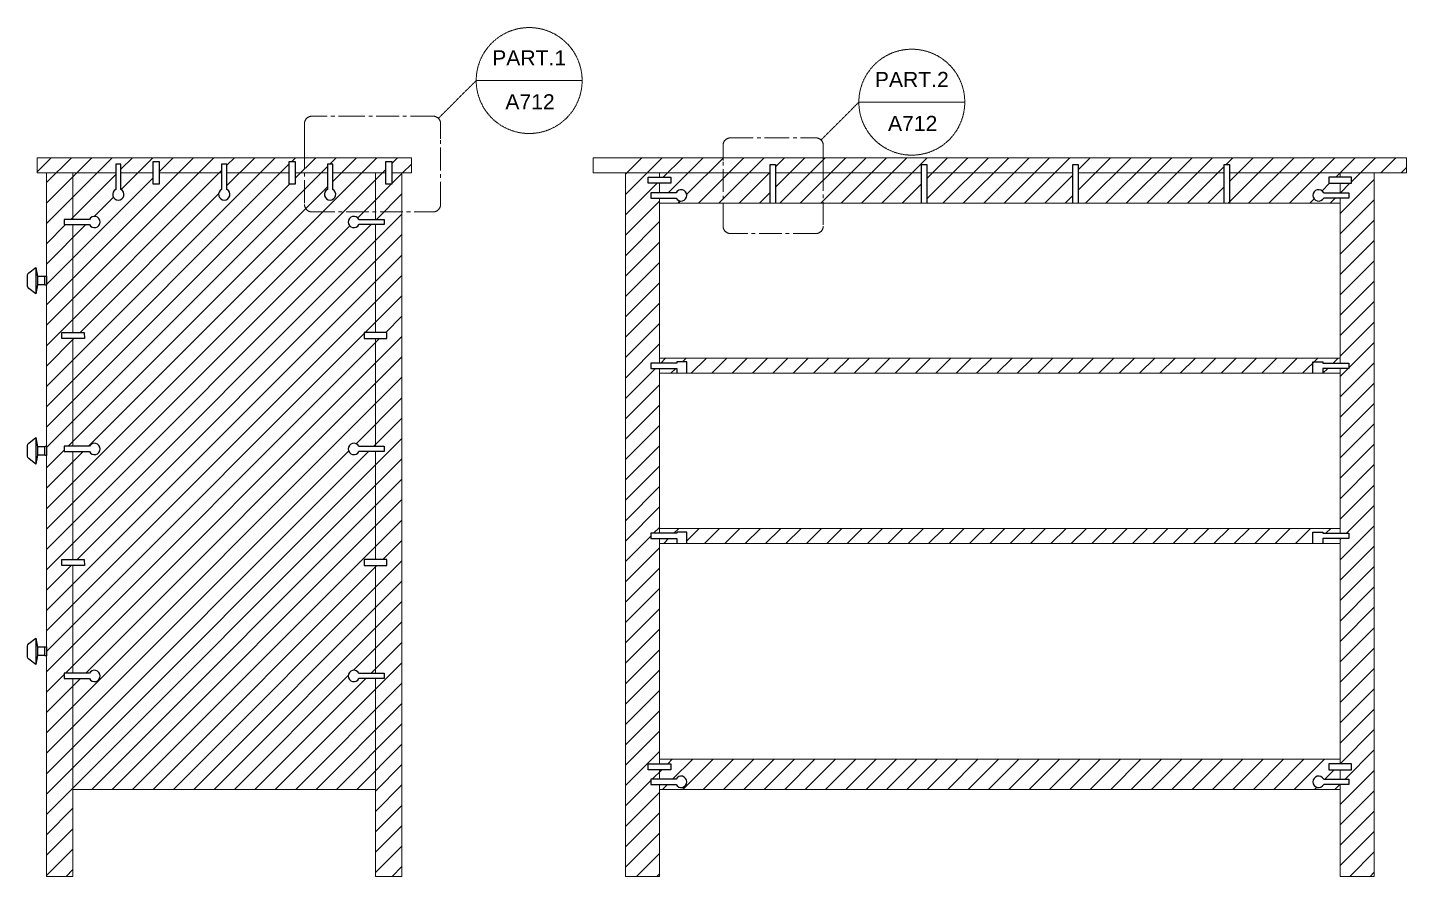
# Model space of a CAD drawing. Header units: centimetres. Extents: x -50281 to 6780, y -2639 to 7911.
# Drawn here: x -9962 to -8139, y 4637 to 5759 of the extents above; entities that cross this region are included whole.
import ezdxf
from ezdxf.enums import TextEntityAlignment as Align

# ---------------------------------------------------------------- set-up
doc = ezdxf.new("R2010")
doc.units = ezdxf.units.CM
doc.linetypes.add('CENTER2', pattern=[1.125, 0.75, -0.125, 0.125, -0.125])
for name, color, linetype, lineweight in [('A-ANNO-SYMB', 3, 'Continuous', 18), ('A-ELEV-MBE', 7, 'Continuous', 18), ('A-SECT-MCUT', 7, 'Continuous', 35)]:
    doc.layers.add(name, color=color, linetype=linetype, lineweight=lineweight)
doc.layers.add('particolari', color=6, linetype='Continuous')
doc.styles.add('ARIAL', font='Arial.ttf')

msp = doc.modelspace()

# ---------------------------------------------------------------- linework, layer by layer
at = {"layer": 'A-ANNO-SYMB', "linetype": 'CENTER2'}
for p, q in [((-9369, 5688.7), (-9419, 5638.7)), ((-9369, 5688.7), (-9229, 5688.7)), ((-8863.1, 5660.1), (-8913.1, 5610.1)), ((-8863.1, 5660.1), (-8723.1, 5660.1))]:
    msp.add_line(p, q, dxfattribs=at)
at = {"layer": 'A-ANNO-SYMB', "linetype": 'CENTER2', "ltscale": 40}
for points in [[(-9416.1, 5611.6), (-9416.1, 5631.6, 0.414214), (-9426.1, 5641.6), (-9521.1, 5641.6), (-9586.1, 5641.6, 0.414214), (-9596.1, 5631.6), (-9596.1, 5601.8), (-9596.1, 5525, 0.414214), (-9586.1, 5515), (-9426.1, 5515, 0.414214), (-9416.1, 5525)], [(-9042.7, 5603, -0.414214), (-9032.7, 5613), (-8985.1, 5613), (-8920.1, 5613, -0.414214), (-8910.1, 5603), (-8910.1, 5573.1), (-8910.1, 5496.4, -0.414214), (-8920.1, 5486.4), (-9032.7, 5486.4, -0.414214), (-9042.7, 5496.4), (-9042.7, 5583)]]:
    msp.add_lwpolyline(points, format="xyb", close=True, dxfattribs=at)
at = {"layer": 'A-ANNO-SYMB', "linetype": 'CENTER2'}
for centre in [(-9299, 5688.7), (-8793.1, 5660.1)]:
    msp.add_circle(centre, 70, dxfattribs=at)
at = {"layer": 'A-ELEV-MBE'}
for p, q in [((-9171.7, 5566.7), (-9171.7, 4636.7)), ((-9126.6, 5552.9), (-9126.6, 5540.4)), ((-8226.7, 5552.9), (-8226.7, 5540.4)), ((-9126.7, 5526.7), (-8226.7, 5526.7)), ((-9126.7, 5321.7), (-8226.7, 5321.7)), ((-9126.7, 5301.7), (-8226.7, 5301.7)), ((-9126.7, 5096.7), (-8226.7, 5096.7)), ((-9126.7, 4785.7), (-9126.7, 5083.2)), ((-9126.7, 5076.7), (-8226.7, 5076.7)), ((-9126.7, 4791.7), (-8226.7, 4791.7)), ((-9126.6, 4777.7), (-9126.6, 4765.2)), ((-8226.7, 4777.7), (-8226.7, 4765.2)), ((-9126.7, 4636.7), (-9126.7, 4758.2)), ((-9902.2, 4751.7), (-9502.2, 4751.7)), ((-9126.7, 4751.7), (-8226.7, 4751.7)), ((-9171.7, 4636.7), (-9126.7, 4636.7))]:
    msp.add_line(p, q, dxfattribs=at)
for points in [[(-9949.7, 5586.7), (-9454.7, 5586.7), (-9454.7, 5566.7), (-9480.7, 5566.7)], [(-9845.7, 5566.7), (-9949.7, 5566.7), (-9949.7, 5586.7)], [(-9214.2, 5586.7), (-8139.2, 5586.7), (-8139.2, 5566.7), (-8373.2, 5566.7)], [(-8980.2, 5566.7), (-9214.2, 5566.7), (-9214.2, 5586.7)], [(-9902.2, 4898.2), (-9902.2, 4636.7), (-9937.2, 4636.7), (-9937.2, 5566.7)], [(-9902.2, 5566.7), (-9902.2, 5505.2)], [(-9796.2, 5566.7), (-9838.7, 5566.7)], [(-9705.7, 5566.7), (-9788.2, 5566.7)], [(-9616.2, 5566.7), (-9698.7, 5566.7)], [(-9565.7, 5566.7), (-9608.2, 5566.7)], [(-9488.7, 5566.7), (-9558.7, 5566.7)], [(-9467.2, 5566.7), (-9467.2, 4636.7), (-9502.2, 4636.7), (-9502.2, 4898.2)], [(-9502.2, 5505.2), (-9502.2, 5566.7)], [(-9126.7, 5560.9), (-9126.7, 5566.7)], [(-8780.2, 5566.7), (-8973.2, 5566.7)], [(-8680.2, 5566.7), (-8773.2, 5566.7)], [(-8580.2, 5566.7), (-8680.2, 5566.7)], [(-8380.2, 5566.7), (-8573.2, 5566.7)], [(-8226.7, 5566.7), (-8226.7, 5560.9)], [(-8226.7, 4758.2), (-8226.7, 4636.7), (-8181.7, 4636.7), (-8181.7, 5566.7)], [(-9126.7, 5315.2), (-9126.7, 5533.4)], [(-8226.7, 5533.4), (-8226.7, 5315.2)], [(-9902.2, 5498.2), (-9902.2, 5355.7)], [(-9502.2, 5355.7), (-9502.2, 5498.2)], [(-9902.2, 5347.7), (-9902.2, 5205.2)], [(-9502.2, 5205.2), (-9502.2, 5347.7)], [(-9126.7, 5090.2), (-9126.7, 5308.2)], [(-8226.7, 5308.2), (-8226.7, 5090.2)], [(-9902.2, 5198.2), (-9902.2, 5055.7)], [(-9502.2, 5055.7), (-9502.2, 5198.2)], [(-8226.7, 5083.2), (-8226.7, 4785.7)], [(-9902.2, 5047.7), (-9902.2, 4905.2)], [(-9502.2, 4905.2), (-9502.2, 5047.7)]]:
    msp.add_lwpolyline(points, dxfattribs=at)
at = {"layer": 'A-SECT-MCUT', "color": 251, "linetype": 'Continuous', "true_color": 0x636466}
for p, q in [((-9949.7, 5568.2), (-9931.2, 5586.7)), ((-9937.2, 5553.8), (-9904.3, 5586.7)), ((-9937.2, 5526.8), (-9877.3, 5586.7)), ((-9937.2, 5499.9), (-9850.4, 5586.7)), ((-9937.2, 5392.1), (-9742.6, 5586.7)), ((-9937.2, 5365.2), (-9715.7, 5586.7)), ((-9937.2, 5284.4), (-9634.9, 5586.7)), ((-9937.2, 5257.4), (-9616.2, 5578.4)), ((-9881.7, 5205.2), (-9500.2, 5586.7)), ((-9838.7, 5571.4), (-9823.4, 5586.7)), ((-9838.5, 5544.7), (-9796.5, 5586.7)), ((-9788.2, 5568.1), (-9769.6, 5586.7)), ((-9698.7, 5576.7), (-9688.7, 5586.7)), ((-9698.7, 5549.8), (-9661.8, 5586.7)), ((-9612.9, 5581.7), (-9607.9, 5586.7)), ((-9608.2, 5559.5), (-9581, 5586.7)), ((-9562.5, 5578.2), (-9554, 5586.7)), ((-9558.7, 5555.1), (-9527.1, 5586.7)), ((-9480.7, 5579.2), (-9473.2, 5586.7)), ((-9171.7, 5564.9), (-9149.9, 5586.7)), ((-9171.7, 5538), (-9123, 5586.7)), ((-9121.8, 5560.9), (-9096, 5586.7)), ((-9115.3, 5540.4), (-9069.1, 5586.7)), ((-9090.8, 5538.1), (-9042.2, 5586.7)), ((-9075.2, 5526.7), (-9015.2, 5586.7)), ((-9048.3, 5526.7), (-8988.3, 5586.7)), ((-8973.2, 5574.8), (-8961.3, 5586.7)), ((-8973.2, 5547.9), (-8934.4, 5586.7)), ((-8967.5, 5526.7), (-8907.5, 5586.7)), ((-8940.5, 5526.7), (-8880.5, 5586.7)), ((-8913.6, 5526.7), (-8853.6, 5586.7)), ((-8886.6, 5526.7), (-8826.6, 5586.7)), ((-8859.7, 5526.7), (-8799.7, 5586.7)), ((-8832.7, 5526.7), (-8772.7, 5586.7)), ((-8773.2, 5532.4), (-8718.9, 5586.7)), ((-8773.2, 5559.3), (-8745.8, 5586.7)), ((-8751.9, 5526.7), (-8691.9, 5586.7)), ((-8725, 5526.7), (-8665, 5586.7)), ((-8698, 5526.7), (-8638, 5586.7)), ((-8671.1, 5526.7), (-8611.1, 5586.7)), ((-8644.2, 5526.7), (-8584.2, 5586.7)), ((-8573.2, 5543.8), (-8530.3, 5586.7)), ((-8573.2, 5570.7), (-8557.2, 5586.7)), ((-8563.3, 5526.7), (-8503.3, 5586.7)), ((-8536.4, 5526.7), (-8476.4, 5586.7)), ((-8509.5, 5526.7), (-8449.5, 5586.7)), ((-8482.5, 5526.7), (-8422.5, 5586.7)), ((-8455.6, 5526.7), (-8395.6, 5586.7)), ((-8377.6, 5577.7), (-8368.6, 5586.7)), ((-8374.8, 5526.7), (-8314.8, 5586.7)), ((-8373.2, 5555.2), (-8341.7, 5586.7)), ((-8347.8, 5526.7), (-8287.8, 5586.7)), ((-8320.9, 5526.7), (-8260.9, 5586.7)), ((-8293.9, 5526.7), (-8233.9, 5586.7)), ((-8232.7, 5560.9), (-8207, 5586.7)), ((-8211.7, 5555), (-8180.1, 5586.7)), ((-8173.1, 5566.7), (-8153.1, 5586.7)), ((-9937.2, 5203.5), (-9565.7, 5575)), ((-9937.2, 5122.7), (-9488.7, 5571.2)), ((-9937.2, 5338.2), (-9705.7, 5569.7)), ((-9904.9, 5505.2), (-9845.7, 5564.4)), ((-9525.7, 5507.3), (-9467.2, 5565.8)), ((-9466.3, 5566.7), (-9454.7, 5578.3)), ((-9021.3, 5526.7), (-8980.2, 5567.8)), ((-8617.2, 5526.7), (-8580.2, 5563.7)), ((-8428.6, 5526.7), (-8380.2, 5575.1)), ((-8146.2, 5566.7), (-8139.2, 5573.7)), ((-9937.2, 5419.1), (-9796.2, 5560.1)), ((-9937.2, 5230.5), (-9616, 5551.7)), ((-9908.6, 5205.2), (-9565.7, 5548.1)), ((-9171.7, 5511.1), (-9129.8, 5552.9)), ((-8805.8, 5526.7), (-8780.2, 5552.3)), ((-8401.7, 5526.7), (-8380.2, 5548.2)), ((-8250.7, 5543), (-8240.7, 5552.9)), ((-8226.7, 5513.1), (-8181.7, 5558.1)), ((-8226.3, 5540.4), (-8213.8, 5552.9)), ((-9892.8, 5355.7), (-9709.6, 5538.8)), ((-9874, 5509.2), (-9848.7, 5534.5)), ((-9500.8, 5505.2), (-9467.2, 5538.8)), ((-9171.7, 5484.1), (-9126.7, 5529.1)), ((-9102.2, 5526.7), (-9099.3, 5529.5)), ((-8994.4, 5526.7), (-8980.2, 5540.9)), ((-8590.3, 5526.7), (-8580.2, 5536.8)), ((-8267, 5526.7), (-8261.2, 5532.5)), ((-8240.1, 5526.7), (-8233.3, 5533.4)), ((-8226.7, 5486.2), (-8181.7, 5531.2)), ((-9937.2, 5041.9), (-9467.2, 5511.9)), ((-9937.2, 5472.9), (-9911.9, 5498.2)), ((-9937.2, 5446), (-9885, 5498.2)), ((-9937.2, 5068.8), (-9507.8, 5498.2)), ((-9937.2, 5095.8), (-9536.3, 5496.7)), ((-9171.7, 5457.2), (-9126.7, 5502.2)), ((-8226.7, 5459.2), (-8181.7, 5504.2)), ((-9896.4, 5055.7), (-9467.2, 5485)), ((-9171.7, 5430.2), (-9126.7, 5475.2)), ((-8226.7, 5432.3), (-8181.7, 5477.3)), ((-9937.2, 4988), (-9467.2, 5458)), ((-9171.7, 5403.3), (-9126.7, 5448.3)), ((-8226.7, 5405.4), (-8181.7, 5450.4)), ((-9937.2, 4961.1), (-9467.2, 5431.1)), ((-9171.7, 5376.3), (-9126.7, 5421.3)), ((-8226.7, 5378.4), (-8181.7, 5423.4)), ((-9937.2, 4934.1), (-9467.2, 5404.1)), ((-8226.7, 5351.5), (-8181.7, 5396.5)), ((-9171.7, 5349.4), (-9126.7, 5394.4)), ((-9488.7, 5355.7), (-9467.2, 5377.2)), ((-9171.7, 5322.5), (-9126.7, 5367.5)), ((-8226.7, 5324.5), (-8181.7, 5369.5)), ((-9937.2, 5311.3), (-9900.8, 5347.7)), ((-9937.2, 4907.2), (-9496.7, 5347.7)), ((-9912.2, 4905.2), (-9467.2, 5350.3)), ((-8226.7, 5297.6), (-8181.7, 5342.6)), ((-9885.3, 4905.2), (-9467.2, 5323.3)), ((-9171.7, 5295.5), (-9126.7, 5340.5)), ((-9171.7, 5268.6), (-9132.1, 5308.2)), ((-9125.1, 5315.2), (-9118.6, 5321.7)), ((-9111.6, 5301.7), (-9105.1, 5308.2)), ((-9096.4, 5316.9), (-9091.6, 5321.7)), ((-9084.7, 5301.7), (-9064.7, 5321.7)), ((-9057.7, 5301.7), (-9037.7, 5321.7)), ((-9030.8, 5301.7), (-9010.8, 5321.7)), ((-9003.9, 5301.7), (-8983.9, 5321.7)), ((-8976.9, 5301.7), (-8956.9, 5321.7)), ((-8950, 5301.7), (-8930, 5321.7)), ((-8923, 5301.7), (-8903, 5321.7)), ((-8896.1, 5301.7), (-8876.1, 5321.7)), ((-8869.2, 5301.7), (-8849.2, 5321.7)), ((-8842.2, 5301.7), (-8822.2, 5321.7)), ((-8815.3, 5301.7), (-8795.3, 5321.7)), ((-8788.3, 5301.7), (-8768.3, 5321.7)), ((-8761.4, 5301.7), (-8741.4, 5321.7)), ((-8734.5, 5301.7), (-8714.5, 5321.7)), ((-8707.5, 5301.7), (-8687.5, 5321.7)), ((-8680.6, 5301.7), (-8660.6, 5321.7)), ((-8653.6, 5301.7), (-8633.6, 5321.7)), ((-8626.7, 5301.7), (-8606.7, 5321.7)), ((-8599.8, 5301.7), (-8579.8, 5321.7)), ((-8572.8, 5301.7), (-8552.8, 5321.7)), ((-8545.9, 5301.7), (-8525.9, 5321.7)), ((-8518.9, 5301.7), (-8498.9, 5321.7)), ((-8492, 5301.7), (-8472, 5321.7)), ((-8465.1, 5301.7), (-8445.1, 5321.7)), ((-8438.1, 5301.7), (-8418.1, 5321.7)), ((-8411.2, 5301.7), (-8391.2, 5321.7)), ((-8384.2, 5301.7), (-8364.2, 5321.7)), ((-8357.3, 5301.7), (-8337.3, 5321.7)), ((-8330.3, 5301.7), (-8310.3, 5321.7)), ((-8303.4, 5301.7), (-8283.4, 5321.7)), ((-8276.5, 5301.7), (-8256.5, 5321.7)), ((-8249.5, 5301.7), (-8243, 5308.2)), ((-8236, 5315.2), (-8229.5, 5321.7)), ((-8226.7, 5270.7), (-8181.7, 5315.7)), ((-9937.2, 4826.4), (-9467.2, 5296.4)), ((-8226.7, 5243.7), (-8181.7, 5288.7)), ((-9527.9, 5208.7), (-9467.2, 5269.4)), ((-9171.7, 5241.6), (-9126.7, 5286.6)), ((-9171.7, 5214.7), (-9126.7, 5259.7)), ((-8226.7, 5216.8), (-8181.7, 5261.8)), ((-9504.5, 5205.2), (-9467.2, 5242.5)), ((-9171.7, 5187.8), (-9126.7, 5232.8)), ((-8226.7, 5189.8), (-8181.7, 5234.8)), ((-9937.2, 4745.5), (-9467.2, 5215.5)), ((-9937.2, 5176.6), (-9913.7, 5200.1)), ((-9937.2, 4799.4), (-9537.7, 5198.9)), ((-9937.2, 5149.7), (-9888.7, 5198.2)), ((-9937.2, 4772.5), (-9511.5, 5198.2)), ((-9171.7, 5160.8), (-9126.7, 5205.8)), ((-8226.7, 5162.9), (-8181.7, 5207.9)), ((-9937.2, 4718.6), (-9467.2, 5188.6)), ((-9171.7, 5133.9), (-9126.7, 5178.9)), ((-8226.7, 5136), (-8181.7, 5181)), ((-9877.2, 4751.7), (-9467.2, 5161.7)), ((-9171.7, 5106.9), (-9126.7, 5151.9)), ((-8226.7, 5109), (-8181.7, 5154)), ((-9850.2, 4751.7), (-9467.2, 5134.7)), ((-9171.7, 5080), (-9126.7, 5125)), ((-8218.6, 5090.2), (-8181.7, 5127.1)), ((-9823.3, 4751.7), (-9467.2, 5107.8)), ((-9171.7, 5053.1), (-9138.2, 5086.6)), ((-9134.5, 5090.2), (-9126.7, 5098.1)), ((-9107.6, 5090.2), (-9101.1, 5096.7)), ((-9090.7, 5080.2), (-9074.2, 5096.7)), ((-9067.2, 5076.7), (-9047.2, 5096.7)), ((-9040.3, 5076.7), (-9020.3, 5096.7)), ((-9013.3, 5076.7), (-8993.3, 5096.7)), ((-8986.4, 5076.7), (-8966.4, 5096.7)), ((-8959.5, 5076.7), (-8939.5, 5096.7)), ((-8932.5, 5076.7), (-8912.5, 5096.7)), ((-8905.6, 5076.7), (-8885.6, 5096.7)), ((-8878.6, 5076.7), (-8858.6, 5096.7)), ((-8851.7, 5076.7), (-8831.7, 5096.7)), ((-8824.8, 5076.7), (-8804.8, 5096.7)), ((-8797.8, 5076.7), (-8777.8, 5096.7)), ((-8770.9, 5076.7), (-8750.9, 5096.7)), ((-8743.9, 5076.7), (-8723.9, 5096.7)), ((-8717, 5076.7), (-8697, 5096.7)), ((-8690.1, 5076.7), (-8670.1, 5096.7)), ((-8663.1, 5076.7), (-8643.1, 5096.7)), ((-8636.2, 5076.7), (-8616.2, 5096.7)), ((-8609.2, 5076.7), (-8589.2, 5096.7)), ((-8582.3, 5076.7), (-8562.3, 5096.7)), ((-8555.3, 5076.7), (-8535.3, 5096.7)), ((-8528.4, 5076.7), (-8508.4, 5096.7)), ((-8501.5, 5076.7), (-8481.5, 5096.7)), ((-8474.5, 5076.7), (-8454.5, 5096.7)), ((-8447.6, 5076.7), (-8427.6, 5096.7)), ((-8420.6, 5076.7), (-8400.6, 5096.7)), ((-8393.7, 5076.7), (-8373.7, 5096.7)), ((-8366.8, 5076.7), (-8346.8, 5096.7)), ((-8339.8, 5076.7), (-8319.8, 5096.7)), ((-8312.9, 5076.7), (-8292.9, 5096.7)), ((-8285.9, 5076.7), (-8265.9, 5096.7)), ((-8245.5, 5090.2), (-8239, 5096.7)), ((-8226.7, 5055.1), (-8181.7, 5100.1)), ((-9492.3, 5055.7), (-9467.2, 5080.8)), ((-9171.7, 5026.1), (-9126.7, 5071.1)), ((-9121.1, 5076.7), (-9114.6, 5083.2)), ((-8226.7, 5082.1), (-8225.6, 5083.2)), ((-8226.7, 5028.2), (-8181.7, 5073.2)), ((-9769.4, 4751.7), (-9467.2, 5053.9)), ((-9937.2, 5015), (-9904.4, 5047.7)), ((-9796.3, 4751.7), (-9500.3, 5047.7)), ((-9171.7, 4999.2), (-9126.7, 5044.2)), ((-8226.7, 5001.2), (-8181.7, 5046.2)), ((-9742.5, 4751.7), (-9467.2, 5027)), ((-9171.7, 4972.2), (-9126.7, 5017.2)), ((-8226.7, 4974.3), (-8181.7, 5019.3)), ((-9715.5, 4751.7), (-9467.2, 5000)), ((-9171.7, 4945.3), (-9126.7, 4990.3)), ((-8226.7, 4947.4), (-8181.7, 4992.4)), ((-9531.1, 4909.2), (-9467.2, 4973.1)), ((-9171.7, 4918.4), (-9126.7, 4963.4)), ((-8226.7, 4920.4), (-8181.7, 4965.4)), ((-9508.1, 4905.2), (-9467.2, 4946.1)), ((-9171.7, 4891.4), (-9126.7, 4936.4)), ((-8226.7, 4893.5), (-8181.7, 4938.5)), ((-9634.7, 4751.7), (-9467.2, 4919.2)), ((-9171.7, 4864.5), (-9126.7, 4909.5)), ((-8226.7, 4866.5), (-8181.7, 4911.5)), ((-9937.2, 4880.3), (-9913.7, 4903.8)), ((-9937.2, 4853.3), (-9892.3, 4898.2)), ((-9688.6, 4751.7), (-9538.2, 4902.1)), ((-9661.6, 4751.7), (-9515.1, 4898.2)), ((-9607.7, 4751.7), (-9467.2, 4892.3)), ((-9171.7, 4837.5), (-9126.7, 4882.5)), ((-8226.7, 4839.6), (-8181.7, 4884.6)), ((-9580.8, 4751.7), (-9467.2, 4865.3)), ((-9171.7, 4810.6), (-9126.7, 4855.6)), ((-8226.7, 4812.7), (-8181.7, 4857.7)), ((-9553.9, 4751.7), (-9467.2, 4838.4)), ((-9171.7, 4783.6), (-9126.7, 4828.6)), ((-8226.7, 4785.7), (-8181.7, 4830.7)), ((-9526.9, 4751.7), (-9467.2, 4811.4)), ((-9171.7, 4756.7), (-9126.7, 4801.7)), ((-8220.3, 4765.2), (-8181.7, 4803.8)), ((-9502.2, 4749.5), (-9467.2, 4784.5)), ((-9136.3, 4765.2), (-9123.8, 4777.7)), ((-9115.8, 4785.7), (-9109.8, 4791.7)), ((-9109.3, 4765.2), (-9082.8, 4791.7)), ((-9095.9, 4751.7), (-9055.9, 4791.7)), ((-9068.9, 4751.7), (-9028.9, 4791.7)), ((-9042, 4751.7), (-9002, 4791.7)), ((-9015.1, 4751.7), (-8975.1, 4791.7)), ((-8988.1, 4751.7), (-8948.1, 4791.7)), ((-8961.2, 4751.7), (-8921.2, 4791.7)), ((-8934.2, 4751.7), (-8894.2, 4791.7)), ((-8907.3, 4751.7), (-8867.3, 4791.7)), ((-8880.3, 4751.7), (-8840.3, 4791.7)), ((-8853.4, 4751.7), (-8813.4, 4791.7)), ((-8826.5, 4751.7), (-8786.5, 4791.7)), ((-8799.5, 4751.7), (-8759.5, 4791.7)), ((-8772.6, 4751.7), (-8732.6, 4791.7)), ((-8745.6, 4751.7), (-8705.6, 4791.7)), ((-8718.7, 4751.7), (-8678.7, 4791.7)), ((-8691.8, 4751.7), (-8651.8, 4791.7)), ((-8664.8, 4751.7), (-8624.8, 4791.7)), ((-8637.9, 4751.7), (-8597.9, 4791.7)), ((-8610.9, 4751.7), (-8570.9, 4791.7)), ((-8584, 4751.7), (-8544, 4791.7)), ((-8557.1, 4751.7), (-8517.1, 4791.7)), ((-8530.1, 4751.7), (-8490.1, 4791.7)), ((-8503.2, 4751.7), (-8463.2, 4791.7)), ((-8476.2, 4751.7), (-8436.2, 4791.7)), ((-8449.3, 4751.7), (-8409.3, 4791.7)), ((-8422.4, 4751.7), (-8382.4, 4791.7)), ((-8395.4, 4751.7), (-8355.4, 4791.7)), ((-8368.5, 4751.7), (-8328.5, 4791.7)), ((-8341.5, 4751.7), (-8301.5, 4791.7)), ((-8314.6, 4751.7), (-8274.6, 4791.7)), ((-8287.7, 4751.7), (-8247.7, 4791.7)), ((-8247.2, 4765.2), (-8234.7, 4777.7)), ((-8226.7, 4731.8), (-8181.7, 4776.8)), ((-9171.7, 4729.8), (-9138.2, 4763.3)), ((-9122.8, 4751.7), (-9116.3, 4758.2)), ((-8233.8, 4751.7), (-8227.3, 4758.2)), ((-9502.2, 4722.6), (-9467.2, 4757.6)), ((-9171.7, 4702.8), (-9126.7, 4747.8)), ((-8260.7, 4751.7), (-8257.8, 4754.6)), ((-8226.7, 4704.9), (-8181.7, 4749.9)), ((-9937.2, 4691.7), (-9902.2, 4726.7)), ((-9502.2, 4695.6), (-9467.2, 4730.6)), ((-8226.7, 4678), (-8181.7, 4723)), ((-9502.2, 4668.7), (-9467.2, 4703.7)), ((-9171.7, 4675.9), (-9126.7, 4720.9)), ((-9937.2, 4664.7), (-9902.2, 4699.7)), ((-9171.7, 4648.9), (-9126.7, 4693.9)), ((-8226.7, 4651), (-8181.7, 4696)), ((-9937.2, 4637.8), (-9902.2, 4672.8)), ((-9502.2, 4641.7), (-9467.2, 4676.7)), ((-9157, 4636.7), (-9126.7, 4667)), ((-8214.1, 4636.7), (-8181.7, 4669.1)), ((-9480.3, 4636.7), (-9467.2, 4649.8)), ((-9911.3, 4636.7), (-9902.2, 4645.8)), ((-9130.1, 4636.7), (-9126.7, 4640.1)), ((-8187.1, 4636.7), (-8181.7, 4642.1))]:
    msp.add_line(p, q, dxfattribs=at)
at = {"layer": 'particolari'}
for p, q in [((-9951.2, 5441.7), (-9951.2, 5406.7)), ((-9939.2, 5429.7), (-9949.2, 5429.7)), ((-9939.2, 5418.7), (-9949.2, 5418.7)), ((-9951.2, 5216.7), (-9951.2, 5181.7)), ((-9939.2, 5204.7), (-9949.2, 5204.7)), ((-9939.2, 5193.7), (-9949.2, 5193.7)), ((-9951.2, 4951.7), (-9951.2, 4916.7)), ((-9939.2, 4939.7), (-9949.2, 4939.7)), ((-9939.2, 4928.7), (-9949.2, 4928.7)), ((-9141.6, 4777.7), (-9141.6, 4785.7)), ((-9141.6, 4785.7), (-9111.7, 4785.7)), ((-9111.6, 4777.7), (-9141.6, 4777.7)), ((-9111.7, 4785.7), (-9111.6, 4777.7)), ((-9104.8, 4765.2), (-9138.2, 4765.2)), ((-9138.2, 4765.2), (-9138.2, 4758.2)), ((-9138.2, 4758.2), (-9104.8, 4758.2))]:
    msp.add_line(p, q, dxfattribs=at)
for points in [[(-9788.2, 5551.7), (-9796.2, 5551.6), (-9796.2, 5581.6), (-9788.2, 5581.6), (-9788.2, 5551.7)], [(-9608.2, 5551.7), (-9616.2, 5551.7), (-9616.2, 5581.7), (-9608.2, 5581.7), (-9608.2, 5551.7)], [(-9480.7, 5551.7), (-9488.7, 5551.7), (-9488.7, 5581.7), (-9480.7, 5581.7), (-9480.7, 5551.7)], [(-9838.7, 5544.8), (-9838.7, 5578.2), (-9845.7, 5578.2), (-9845.7, 5544.8)], [(-9698.7, 5544.8), (-9698.7, 5578.1), (-9705.7, 5578.1), (-9705.7, 5544.8)], [(-9558.7, 5544.8), (-9558.7, 5578.2), (-9565.7, 5578.2), (-9565.7, 5544.8)], [(-9111.7, 5560.9), (-9111.6, 5552.9), (-9141.6, 5552.9), (-9141.6, 5560.9), (-9111.7, 5560.9)], [(-8980.2, 5526.7), (-8980.2, 5577.7), (-8973.2, 5577.7), (-8973.2, 5526.7)], [(-8780.2, 5526.7), (-8780.2, 5577.7), (-8773.2, 5577.7), (-8773.2, 5526.7)], [(-8580.2, 5526.7), (-8580.2, 5577.7), (-8573.2, 5577.7), (-8573.2, 5526.7)], [(-8380.2, 5526.7), (-8380.2, 5577.7), (-8373.2, 5577.7), (-8373.2, 5526.7)], [(-8241.6, 5560.9), (-8241.7, 5552.9), (-8211.7, 5552.9), (-8211.7, 5560.9), (-8241.6, 5560.9)], [(-9104.8, 5540.4), (-9138.2, 5540.4), (-9138.2, 5533.4), (-9104.8, 5533.4)], [(-8248.5, 5540.4), (-8215.2, 5540.4), (-8215.2, 5533.4), (-8248.5, 5533.4)], [(-9880.3, 5505.2), (-9913.7, 5505.2), (-9913.7, 5498.2), (-9880.3, 5498.2)], [(-9524, 5505.2), (-9490.7, 5505.2), (-9490.7, 5498.2), (-9524, 5498.2)], [(-9887.2, 5355.7), (-9887.1, 5347.7), (-9917.1, 5347.7), (-9917.1, 5355.7), (-9887.2, 5355.7)], [(-9517.1, 5355.7), (-9517.2, 5347.7), (-9487.2, 5347.7), (-9487.2, 5355.7), (-9517.1, 5355.7)], [(-9090.7, 5301.7), (-9090.7, 5316.9), (-9103.7, 5316.9), (-9103.7, 5315.2), (-9138.2, 5315.2), (-9138.2, 5308.2), (-9103.7, 5308.2), (-9103.7, 5301.7)], [(-8262.7, 5301.7), (-8262.7, 5316.9), (-8249.6, 5316.9), (-8249.6, 5315.2), (-8215.2, 5315.2), (-8215.2, 5308.2), (-8249.6, 5308.2), (-8249.6, 5301.7)], [(-9880.3, 5205.2), (-9913.7, 5205.2), (-9913.7, 5198.2), (-9880.3, 5198.2)], [(-9524, 5205.2), (-9490.7, 5205.2), (-9490.7, 5198.2), (-9524, 5198.2)], [(-9090.7, 5076.7), (-9090.7, 5091.9), (-9103.7, 5091.9), (-9103.7, 5090.2), (-9138.2, 5090.2), (-9138.2, 5083.2), (-9103.7, 5083.2), (-9103.7, 5076.7)], [(-8262.7, 5076.7), (-8262.7, 5091.9), (-8249.6, 5091.9), (-8249.6, 5090.2), (-8215.2, 5090.2), (-8215.2, 5083.2), (-8249.6, 5083.2), (-8249.6, 5076.7)], [(-9887.2, 5055.7), (-9887.1, 5047.7), (-9917.1, 5047.7), (-9917.1, 5055.7), (-9887.2, 5055.7)], [(-9517.1, 5055.7), (-9517.2, 5047.7), (-9487.2, 5047.7), (-9487.2, 5055.7), (-9517.1, 5055.7)], [(-9880.3, 4905.2), (-9913.7, 4905.2), (-9913.7, 4898.2), (-9880.3, 4898.2)], [(-9524, 4905.2), (-9490.7, 4905.2), (-9490.7, 4898.2), (-9524, 4898.2)], [(-8241.6, 4785.7), (-8241.7, 4777.7), (-8211.7, 4777.7), (-8211.7, 4785.7), (-8241.6, 4785.7)], [(-8248.5, 4765.2), (-8215.2, 4765.2), (-8215.2, 4758.2), (-8248.5, 4758.2)]]:
    msp.add_lwpolyline(points, dxfattribs=at)
for points in [[(-9962.2, 5431.2, -0.232274), (-9960.6, 5434.4), (-9951.2, 5441.7), (-9949.2, 5429.7), (-9949.2, 5418.7), (-9951.2, 5406.7), (-9960.6, 5414, -0.232274), (-9962.2, 5417.1), (-9962.2, 5431.2)], [(-9937.2, 5430.2), (-9937.2, 5418.2), (-9938.7, 5418.2, -0.414214), (-9939.2, 5418.7), (-9939.2, 5429.7, -0.414214), (-9938.7, 5430.2), (-9937.2, 5430.2)], [(-9962.2, 5206.2, -0.232274), (-9960.6, 5209.4), (-9951.2, 5216.7), (-9949.2, 5204.7), (-9949.2, 5193.7), (-9951.2, 5181.7), (-9960.6, 5189, -0.232274), (-9962.2, 5192.1), (-9962.2, 5206.2)], [(-9937.2, 5205.2), (-9937.2, 5193.2), (-9938.7, 5193.2, -0.414214), (-9939.2, 5193.7), (-9939.2, 5204.7, -0.414214), (-9938.7, 5205.2), (-9937.2, 5205.2)], [(-9962.2, 4941.2, -0.232274), (-9960.6, 4944.4), (-9951.2, 4951.7), (-9949.2, 4939.7), (-9949.2, 4928.7), (-9951.2, 4916.7), (-9960.6, 4924, -0.232274), (-9962.2, 4927.1), (-9962.2, 4941.2)], [(-9937.2, 4940.2), (-9937.2, 4928.2), (-9938.7, 4928.2, -0.414214), (-9939.2, 4928.7), (-9939.2, 4939.7, -0.414214), (-9938.7, 4940.2), (-9937.2, 4940.2)]]:
    msp.add_lwpolyline(points, format="xyb", dxfattribs=at)
for centre, start, end in [((-9842.2, 5538.1), 117.8181, 62.1819), ((-9702.2, 5538.2), 117.8181, 62.1819), ((-9562.2, 5538.2), 117.8181, 62.1819), ((-9098.2, 5536.9), 207.8181, 152.1819), ((-8255.2, 5536.9), 27.8181, 332.1819), ((-9873.7, 5501.7), 207.8181, 152.1819), ((-9530.7, 5501.7), 27.8181, 332.1819), ((-9873.7, 5201.7), 207.8181, 152.1819), ((-9530.7, 5201.7), 27.8181, 332.1819), ((-9873.7, 4901.7), 207.8181, 152.1819), ((-9530.7, 4901.7), 27.8181, 332.1819), ((-9098.2, 4761.7), 207.8181, 152.1819), ((-8255.2, 4761.7), 27.8181, 332.1819)]:
    msp.add_arc(centre, 7.5, start, end, dxfattribs=at)

# ---------------------------------------------------------------- texts
at = {"layer": 'A-ANNO-SYMB', "linetype": 'CENTER2', "style": 'ARIAL'}
for tag, p in [('PART.1', (-9299, 5728.7)), ('PART.2', (-8793.1, 5700.1))]:
    msp.add_attdef(tag, text='1', height=20, dxfattribs=at).set_placement(p, align=Align.TOP_CENTER)
for p in [(-9330.5, 5650.6), (-8824.6, 5622)]:
    msp.add_attdef('A712', p, '', height=20, dxfattribs=at)

doc.saveas('drawing.dxf')
